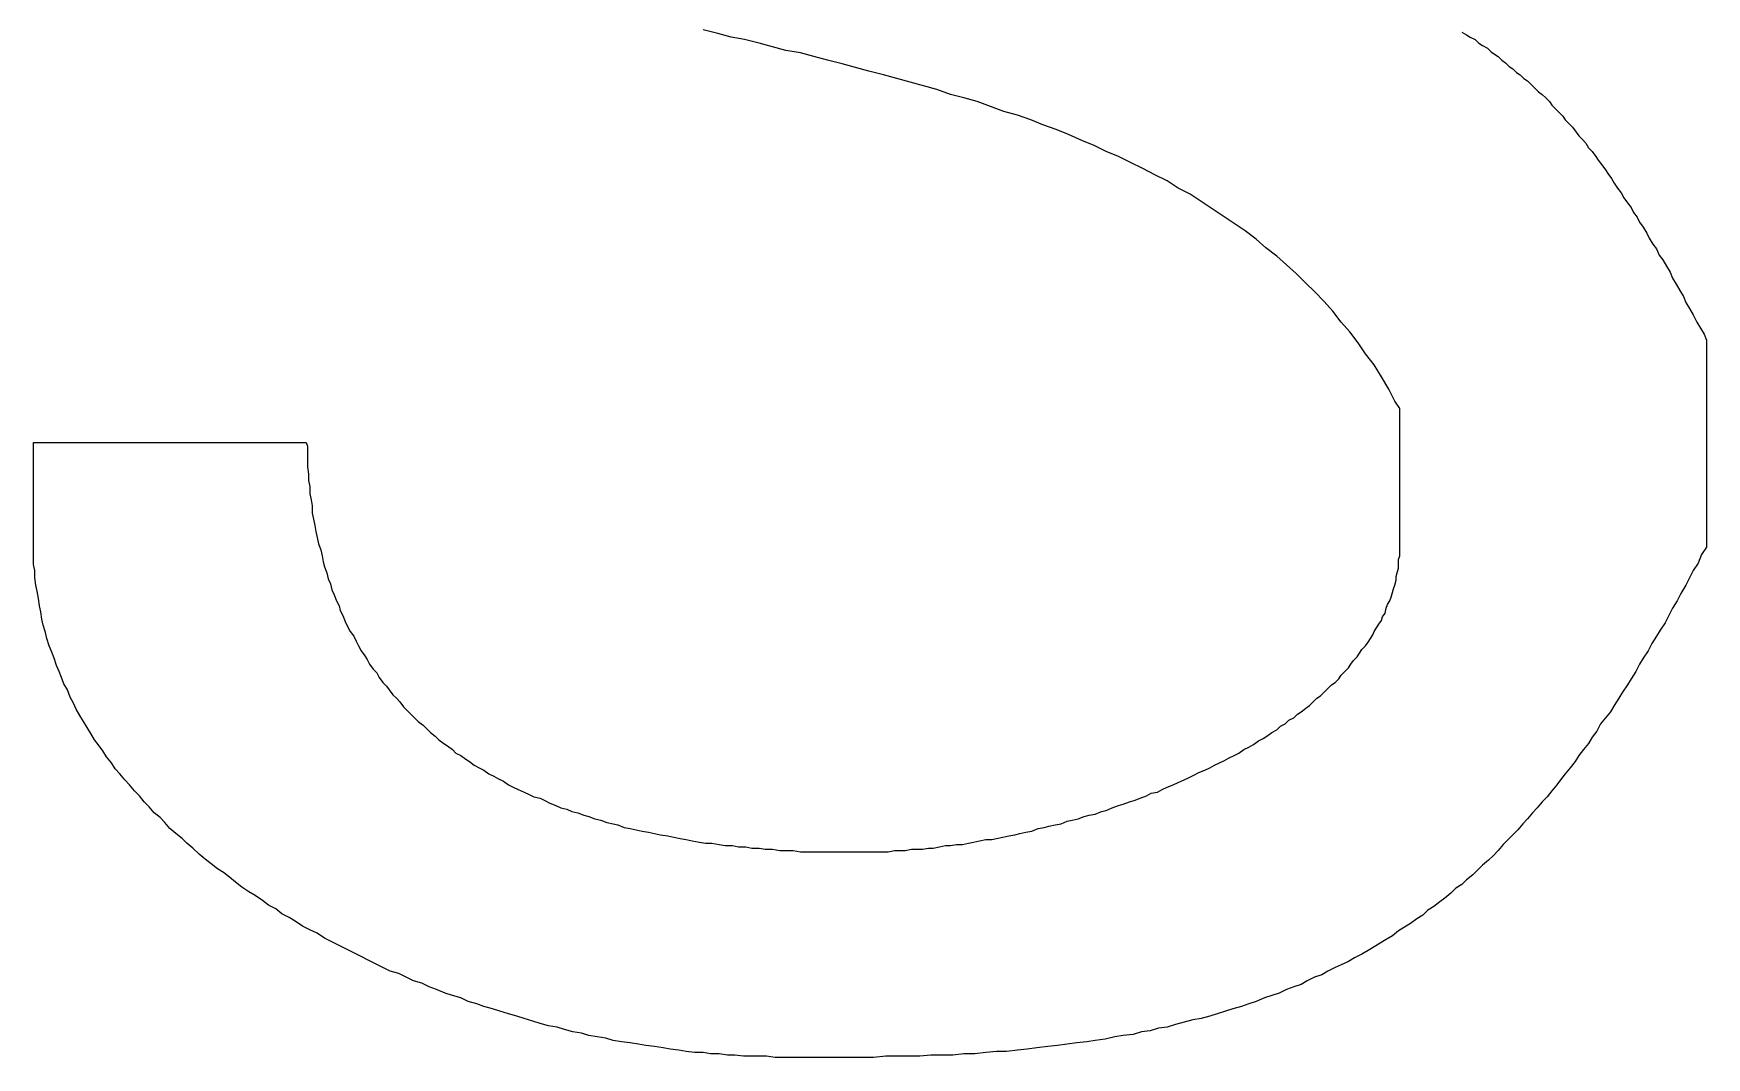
# Model space of a CAD drawing. Extents: x 3196 to 9141, y -1880 to 2325.
# Drawn here: x 8899.79 to 8906.69, y -1227.03 to -1222.81 of the extents above; entities that cross this region are included whole.
import ezdxf

# ---------------------------------------------------------------- set-up
doc = ezdxf.new("R2010")
doc.units = 0
doc.header["$MEASUREMENT"] = 0
doc.layers.add('10', color=10, linetype='CONTINUOUS')

msp = doc.modelspace()

# ---------------------------------------------------------------- linework, layer by layer
at = {"layer": '10', "linetype": 'Continuous'}
for points in [[(8902.885568, -1227.028535), (8902.875518, -1227.028535), (8902.845368, -1227.028535), (8902.810218, -1227.023485), (8902.780118, -1227.023485), (8902.744968, -1227.023485), (8902.714818, -1227.023485), (8902.679668, -1227.018485), (8902.649518, -1227.018485), (8902.614368, -1227.013485), (8902.579218, -1227.013485), (8902.549068, -1227.008435), (8902.513918, -1227.008435), (8902.478768, -1227.003435), (8902.448668, -1226.998385), (8902.413518, -1226.993385), (8902.383368, -1226.988335), (8902.348218, -1226.983335), (8902.313068, -1226.978335), (8902.282918, -1226.973285), (8902.247768, -1226.968285), (8902.212618, -1226.963235), (8902.177468, -1226.958235), (8902.147318, -1226.948185), (8902.112168, -1226.943135), (8902.077018, -1226.938135), (8902.046868, -1226.928085), (8902.011718, -1226.923085), (8901.976568, -1226.913035), (8901.946468, -1226.902985), (8901.911318, -1226.897935), (8901.876118, -1226.887935), (8901.846018, -1226.877885), (8901.810868, -1226.867835), (8901.780718, -1226.857785), (8901.745568, -1226.847735), (8901.710418, -1226.837685), (8901.680268, -1226.827635), (8901.645118, -1226.817585), (8901.615018, -1226.807585), (8901.579818, -1226.797535), (8901.549718, -1226.782435), (8901.514568, -1226.772385), (8901.484418, -1226.762385), (8901.449268, -1226.747285), (8901.419118, -1226.737235), (8901.389018, -1226.722185), (8901.353868, -1226.712135), (8901.323718, -1226.697085), (8901.293568, -1226.682035), (8901.258418, -1226.671985), (8901.228318, -1226.656885), (8901.198168, -1226.641835), (8901.168018, -1226.626785), (8901.137918, -1226.611685), (8901.107768, -1226.596635), (8901.077618, -1226.581585), (8901.047518, -1226.566485), (8901.017368, -1226.551435), (8900.987268, -1226.536385), (8900.957118, -1226.516285), (8900.926968, -1226.501235), (8900.896868, -1226.486135), (8900.866718, -1226.466085), (8900.841618, -1226.450985), (8900.811468, -1226.435935), (8900.786368, -1226.415835), (8900.756218, -1226.400785), (8900.731118, -1226.380685), (8900.700968, -1226.360585), (8900.675868, -1226.345535), (8900.645768, -1226.325435), (8900.620618, -1226.305385), (8900.595518, -1226.285285), (8900.570418, -1226.265185), (8900.545318, -1226.250135), (8900.520218, -1226.230035), (8900.495068, -1226.209935), (8900.469968, -1226.189835), (8900.444868, -1226.164735), (8900.419768, -1226.144635), (8900.399668, -1226.124585), (8900.374568, -1226.104485), (8900.349468, -1226.084385), (8900.329368, -1226.059285), (8900.309268, -1226.039185), (8900.284168, -1226.019085), (8900.264068, -1225.993985), (8900.243968, -1225.973935), (8900.223918, -1225.948785), (8900.203818, -1225.928735), (8900.183718, -1225.903585), (8900.163618, -1225.883535), (8900.143568, -1225.858385), (8900.123468, -1225.838335), (8900.108418, -1225.813185), (8900.088318, -1225.788085), (8900.073218, -1225.762985), (8900.053168, -1225.737885), (8900.038068, -1225.717785), (8900.023018, -1225.692685), (8900.007968, -1225.667585), (8899.992868, -1225.642435), (8899.977818, -1225.617335), (8899.962768, -1225.592235), (8899.952718, -1225.567135), (8899.937668, -1225.542035), (8899.927618, -1225.511885), (8899.912518, -1225.486785), (8899.902518, -1225.461685), (8899.892468, -1225.436535), (8899.882418, -1225.411435), (8899.872368, -1225.381335), (8899.862318, -1225.356185), (8899.852268, -1225.331085), (8899.842218, -1225.300985), (8899.837218, -1225.275835), (8899.827168, -1225.245735), (8899.822118, -1225.220635), (8899.817118, -1225.190485), (8899.812118, -1225.165385), (8899.807068, -1225.135235), (8899.802068, -1225.105085), (8899.797018, -1225.079985), (8899.792018, -1225.049885), (8899.792018, -1225.019735), (8899.786968, -1224.994635), (8899.786968, -1224.964485), (8899.786968, -1224.934335), (8899.786968, -1224.914285), (8899.786968, -1224.909235), (8899.786968, -1224.904235), (8899.786968, -1224.899185), (8899.786968, -1224.894185), (8899.786968, -1224.889135), (8899.786968, -1224.884135), (8899.786968, -1224.879135), (8899.786968, -1224.874085), (8899.786968, -1224.869085), (8899.786968, -1224.864035), (8899.786968, -1224.859035), (8899.786968, -1224.853985), (8899.786968, -1224.848985), (8899.786968, -1224.843985), (8899.786968, -1224.838935), (8899.786968, -1224.833935), (8899.786968, -1224.828885), (8899.786968, -1224.823885), (8899.786968, -1224.818835), (8899.786968, -1224.813835), (8899.786968, -1224.808785), (8899.786968, -1224.803785), (8899.786968, -1224.798785), (8899.786968, -1224.793735), (8899.786968, -1224.788735), (8899.786968, -1224.783685), (8899.786968, -1224.778685), (8899.786968, -1224.773635), (8899.786968, -1224.768635), (8899.786968, -1224.763585), (8899.786968, -1224.758585), (8899.786968, -1224.753585), (8899.786968, -1224.748535), (8899.786968, -1224.743535), (8899.786968, -1224.738485), (8899.786968, -1224.733485), (8899.786968, -1224.728435), (8899.786968, -1224.723435), (8899.786968, -1224.718435), (8899.786968, -1224.713385), (8899.786968, -1224.708385), (8899.786968, -1224.703335), (8899.786968, -1224.698335), (8899.786968, -1224.693285), (8899.786968, -1224.688285), (8899.786968, -1224.683235), (8899.786968, -1224.678235), (8899.786968, -1224.673235), (8899.786968, -1224.668185), (8899.786968, -1224.663185), (8899.786968, -1224.658135), (8899.786968, -1224.653135), (8899.786968, -1224.648085), (8899.786968, -1224.643085), (8899.786968, -1224.638035), (8899.786968, -1224.633035), (8899.786968, -1224.628035), (8899.786968, -1224.622985), (8899.786968, -1224.617985), (8899.786968, -1224.612935), (8899.786968, -1224.607935), (8899.786968, -1224.602885), (8899.786968, -1224.597885), (8899.786968, -1224.592885), (8899.786968, -1224.587835), (8899.786968, -1224.582835), (8899.786968, -1224.577785), (8899.786968, -1224.572785), (8899.786968, -1224.567735), (8899.786968, -1224.562735), (8899.786968, -1224.557685), (8899.786968, -1224.552685), (8899.786968, -1224.547685), (8899.786968, -1224.542635), (8899.786968, -1224.537635), (8899.786968, -1224.532585), (8899.786968, -1224.527585), (8899.786968, -1224.522535), (8899.786968, -1224.517535), (8899.786968, -1224.512485), (8899.786968, -1224.507485), (8899.786968, -1224.502485), (8899.786968, -1224.497435), (8899.786968, -1224.492435), (8899.792018, -1224.492435), (8899.797018, -1224.492435), (8899.802068, -1224.492435), (8899.807068, -1224.492435), (8899.812118, -1224.492435), (8899.817118, -1224.492435), (8899.822118, -1224.492435), (8899.827168, -1224.492435), (8899.832168, -1224.492435), (8899.837218, -1224.492435), (8899.842218, -1224.492435), (8899.852268, -1224.492435), (8899.857318, -1224.492435), (8899.862318, -1224.492435), (8899.872368, -1224.492435), (8899.877368, -1224.492435), (8899.887418, -1224.492435), (8899.892468, -1224.492435), (8899.902518, -1224.492435), (8899.912518, -1224.492435), (8899.922568, -1224.492435), (8899.927618, -1224.492435), (8899.937668, -1224.492435), (8899.947668, -1224.492435), (8899.957718, -1224.492435), (8899.967768, -1224.492435), (8899.977818, -1224.492435), (8899.987868, -1224.492435), (8899.997918, -1224.492435), (8900.007968, -1224.492435), (8900.018018, -1224.492435), (8900.033068, -1224.492435), (8900.043118, -1224.492435), (8900.053168, -1224.492435), (8900.063218, -1224.492435), (8900.078268, -1224.492435), (8900.088318, -1224.492435), (8900.098368, -1224.492435), (8900.113418, -1224.492435), (8900.123468, -1224.492435), (8900.138518, -1224.492435), (8900.148568, -1224.492435), (8900.163618, -1224.492435), (8900.173668, -1224.492435), (8900.188768, -1224.492435), (8900.198768, -1224.492435), (8900.213868, -1224.492435), (8900.223918, -1224.492435), (8900.238968, -1224.492435), (8900.249018, -1224.492435), (8900.264068, -1224.492435), (8900.279168, -1224.492435), (8900.289168, -1224.492435), (8900.304268, -1224.492435), (8900.319318, -1224.492435), (8900.329368, -1224.492435), (8900.344418, -1224.492435), (8900.354468, -1224.492435), (8900.369518, -1224.492435), (8900.384618, -1224.492435), (8900.394668, -1224.492435), (8900.409718, -1224.492435), (8900.424768, -1224.492435), (8900.434818, -1224.492435), (8900.449868, -1224.492435), (8900.459918, -1224.492435), (8900.475018, -1224.492435), (8900.485068, -1224.492435), (8900.500118, -1224.492435), (8900.515168, -1224.492435), (8900.525218, -1224.492435), (8900.540268, -1224.492435), (8900.550318, -1224.492435), (8900.565418, -1224.492435), (8900.575418, -1224.492435), (8900.585468, -1224.492435), (8900.600568, -1224.492435), (8900.610618, -1224.492435), (8900.625668, -1224.492435), (8900.635718, -1224.492435), (8900.645768, -1224.492435), (8900.655818, -1224.492435), (8900.670868, -1224.492435), (8900.680918, -1224.492435), (8900.690968, -1224.492435), (8900.700968, -1224.492435), (8900.711018, -1224.492435), (8900.721068, -1224.492435), (8900.731118, -1224.492435), (8900.741168, -1224.492435), (8900.751218, -1224.492435), (8900.761268, -1224.492435), (8900.771318, -1224.492435), (8900.781368, -1224.492435), (8900.786368, -1224.492435), (8900.796418, -1224.492435), (8900.806468, -1224.492435), (8900.811468, -1224.492435), (8900.821518, -1224.492435), (8900.831568, -1224.492435), (8900.836568, -1224.492435), (8900.841618, -1224.492435), (8900.851668, -1224.492435), (8900.856668, -1224.492435), (8900.861718, -1224.492435), (8900.866718, -1224.492435), (8900.871718, -1224.492435), (8900.876768, -1224.492435), (8900.881768, -1224.492435), (8900.886818, -1224.492435), (8900.891818, -1224.492435), (8900.896868, -1224.492435), (8900.901868, -1224.492435), (8900.906918, -1224.492435), (8900.911918, -1224.492435), (8900.916918, -1224.507485), (8900.916918, -1224.537635), (8900.916918, -1224.562735), (8900.916918, -1224.592885), (8900.921968, -1224.622985), (8900.921968, -1224.648085), (8900.926968, -1224.673235), (8900.926968, -1224.703335), (8900.932018, -1224.728435), (8900.937018, -1224.753585), (8900.937018, -1224.783685), (8900.942068, -1224.808785), (8900.947068, -1224.833935), (8900.952068, -1224.859035), (8900.957118, -1224.884135), (8900.962118, -1224.909235), (8900.972168, -1224.934335), (8900.977218, -1224.959485), (8900.982218, -1224.984585), (8900.987268, -1225.004685), (8900.997268, -1225.029785), (8901.002318, -1225.054885), (8901.012368, -1225.074985), (8901.017368, -1225.100085), (8901.027418, -1225.120185), (8901.037468, -1225.145285), (8901.047518, -1225.165385), (8901.052518, -1225.185435), (8901.062568, -1225.205535), (8901.072618, -1225.230635), (8901.082668, -1225.250735), (8901.092718, -1225.270835), (8901.107768, -1225.290935), (8901.117818, -1225.310985), (8901.127868, -1225.331085), (8901.137918, -1225.351185), (8901.152968, -1225.371285), (8901.163018, -1225.386335), (8901.173068, -1225.406435), (8901.188118, -1225.426535), (8901.203168, -1225.441585), (8901.213218, -1225.461685), (8901.228318, -1225.481735), (8901.243368, -1225.496835), (8901.253418, -1225.511885), (8901.268468, -1225.531985), (8901.283568, -1225.547035), (8901.298618, -1225.562085), (8901.313668, -1225.582185), (8901.328718, -1225.597285), (8901.343818, -1225.612335), (8901.358868, -1225.627385), (8901.373918, -1225.642435), (8901.394018, -1225.657535), (8901.409118, -1225.672585), (8901.424168, -1225.687635), (8901.444268, -1225.702735), (8901.459318, -1225.717785), (8901.479418, -1225.732835), (8901.494468, -1225.742885), (8901.514568, -1225.757985), (8901.529618, -1225.773035), (8901.549718, -1225.783085), (8901.569818, -1225.798135), (8901.584868, -1225.808185), (8901.604968, -1225.823235), (8901.625018, -1225.833285), (8901.645118, -1225.843335), (8901.665218, -1225.858385), (8901.685318, -1225.868435), (8901.705368, -1225.878485), (8901.725468, -1225.888535), (8901.745568, -1225.903585), (8901.765668, -1225.913635), (8901.785768, -1225.923685), (8901.810868, -1225.933735), (8901.830918, -1225.943785), (8901.851018, -1225.953835), (8901.876118, -1225.958835), (8901.896218, -1225.968885), (8901.916318, -1225.978935), (8901.941418, -1225.988985), (8901.961518, -1225.999035), (8901.986618, -1226.004035), (8902.006718, -1226.014085), (8902.031818, -1226.019085), (8902.056918, -1226.029135), (8902.077018, -1226.034185), (8902.102118, -1226.044235), (8902.127218, -1226.049235), (8902.152368, -1226.059285), (8902.177468, -1226.064285), (8902.197568, -1226.069335), (8902.222668, -1226.079385), (8902.247768, -1226.084385), (8902.272868, -1226.089435), (8902.297968, -1226.094435), (8902.323118, -1226.099485), (8902.348218, -1226.104485), (8902.373318, -1226.109485), (8902.403468, -1226.114535), (8902.428568, -1226.119535), (8902.453668, -1226.124585), (8902.478768, -1226.129585), (8902.503868, -1226.134635), (8902.534018, -1226.139635), (8902.559118, -1226.144635), (8902.584218, -1226.144635), (8902.614368, -1226.149685), (8902.639468, -1226.154685), (8902.669618, -1226.154685), (8902.694718, -1226.159735), (8902.724868, -1226.159735), (8902.749968, -1226.164735), (8902.780118, -1226.164735), (8902.805218, -1226.169785), (8902.835318, -1226.169785), (8902.865468, -1226.174785), (8902.890568, -1226.174785), (8902.920718, -1226.174785), (8902.950868, -1226.179835), (8902.975968, -1226.179835), (8903.006068, -1226.179835), (8903.036218, -1226.179835), (8903.066368, -1226.179835), (8903.096468, -1226.179835), (8903.121618, -1226.179835), (8903.151718, -1226.179835), (8903.176818, -1226.179835), (8903.201968, -1226.179835), (8903.222018, -1226.179835), (8903.247168, -1226.179835), (8903.267218, -1226.179835), (8903.292368, -1226.179835), (8903.312418, -1226.179835), (8903.337518, -1226.174785), (8903.357618, -1226.174785), (8903.382718, -1226.174785), (8903.407868, -1226.169785), (8903.427918, -1226.169785), (8903.453068, -1226.169785), (8903.478168, -1226.164735), (8903.498268, -1226.164735), (8903.523368, -1226.159735), (8903.548468, -1226.154685), (8903.568568, -1226.154685), (8903.593668, -1226.149685), (8903.618768, -1226.149685), (8903.643868, -1226.144635), (8903.663968, -1226.139635), (8903.689068, -1226.134635), (8903.714168, -1226.129585), (8903.739318, -1226.129585), (8903.759368, -1226.124585), (8903.784518, -1226.119535), (8903.809618, -1226.114535), (8903.834718, -1226.109485), (8903.854818, -1226.104485), (8903.879918, -1226.099485), (8903.905018, -1226.094435), (8903.930118, -1226.084385), (8903.955268, -1226.079385), (8903.975318, -1226.074335), (8904.000468, -1226.069335), (8904.025568, -1226.064285), (8904.050668, -1226.054285), (8904.070768, -1226.049235), (8904.095868, -1226.044235), (8904.120968, -1226.034185), (8904.141068, -1226.029135), (8904.166168, -1226.024135), (8904.191268, -1226.014085), (8904.211368, -1226.009085), (8904.236468, -1225.999035), (8904.261568, -1225.988985), (8904.281668, -1225.983935), (8904.306768, -1225.973935), (8904.326868, -1225.968885), (8904.351968, -1225.958835), (8904.377118, -1225.948785), (8904.397168, -1225.938735), (8904.422318, -1225.933735), (8904.442368, -1225.923685), (8904.462468, -1225.913635), (8904.487568, -1225.903585), (8904.507668, -1225.893535), (8904.532768, -1225.883535), (8904.552868, -1225.873485), (8904.572968, -1225.863435), (8904.593018, -1225.853385), (8904.618168, -1225.843335), (8904.638218, -1225.833285), (8904.658318, -1225.823235), (8904.678418, -1225.813185), (8904.698518, -1225.803185), (8904.718568, -1225.793135), (8904.738668, -1225.783085), (8904.758768, -1225.773035), (8904.778868, -1225.757985), (8904.798968, -1225.747935), (8904.819018, -1225.737885), (8904.839118, -1225.722835), (8904.859218, -1225.712785), (8904.874268, -1225.702735), (8904.894368, -1225.687635), (8904.914468, -1225.677635), (8904.929518, -1225.662535), (8904.949618, -1225.652485), (8904.964668, -1225.637435), (8904.984768, -1225.627385), (8904.999818, -1225.612335), (8905.014868, -1225.602285), (8905.034968, -1225.587235), (8905.050068, -1225.577185), (8905.065118, -1225.562085), (8905.080168, -1225.547035), (8905.095218, -1225.536985), (8905.110318, -1225.521935), (8905.125368, -1225.506885), (8905.140418, -1225.491785), (8905.155518, -1225.481735), (8905.170568, -1225.466685), (8905.180618, -1225.451635), (8905.195668, -1225.436535), (8905.210768, -1225.421485), (8905.220768, -1225.406435), (8905.230818, -1225.391335), (8905.245918, -1225.376285), (8905.255968, -1225.361235), (8905.265968, -1225.346185), (8905.281068, -1225.331085), (8905.291118, -1225.316035), (8905.301168, -1225.300985), (8905.311168, -1225.285885), (8905.316218, -1225.270835), (8905.326268, -1225.255785), (8905.336318, -1225.240685), (8905.346318, -1225.225635), (8905.351368, -1225.210585), (8905.361418, -1225.195485), (8905.366418, -1225.175435), (8905.371468, -1225.160335), (8905.381518, -1225.145285), (8905.386518, -1225.130235), (8905.391518, -1225.110135), (8905.396568, -1225.095085), (8905.401568, -1225.079985), (8905.406618, -1225.059885), (8905.406618, -1225.044835), (8905.411618, -1225.029785), (8905.416668, -1225.009685), (8905.416668, -1224.994635), (8905.416668, -1224.974535), (8905.421668, -1224.959485), (8905.421668, -1224.939385), (8905.421668, -1224.924335), (8905.421668, -1224.914285), (8905.421668, -1224.909235), (8905.421668, -1224.904235), (8905.421668, -1224.899185), (8905.421668, -1224.894185), (8905.421668, -1224.889135), (8905.421668, -1224.884135), (8905.421668, -1224.879135), (8905.421668, -1224.874085), (8905.421668, -1224.869085), (8905.421668, -1224.864035), (8905.421668, -1224.859035), (8905.421668, -1224.853985), (8905.421668, -1224.848985), (8905.421668, -1224.843985), (8905.421668, -1224.838935), (8905.421668, -1224.833935), (8905.421668, -1224.828885), (8905.421668, -1224.823885), (8905.421668, -1224.818835), (8905.421668, -1224.813835), (8905.421668, -1224.808785), (8905.421668, -1224.803785), (8905.421668, -1224.798785), (8905.421668, -1224.793735), (8905.421668, -1224.788735), (8905.421668, -1224.783685), (8905.421668, -1224.778685), (8905.421668, -1224.773635), (8905.421668, -1224.768635), (8905.421668, -1224.763585), (8905.421668, -1224.758585), (8905.421668, -1224.753585), (8905.421668, -1224.748535), (8905.421668, -1224.743535), (8905.421668, -1224.738485), (8905.421668, -1224.733485), (8905.421668, -1224.728435), (8905.421668, -1224.723435), (8905.421668, -1224.718435), (8905.421668, -1224.713385), (8905.421668, -1224.708385), (8905.421668, -1224.703335), (8905.421668, -1224.698335), (8905.421668, -1224.693285), (8905.421668, -1224.688285), (8905.421668, -1224.683235), (8905.421668, -1224.678235), (8905.421668, -1224.673235), (8905.421668, -1224.668185), (8905.421668, -1224.663185), (8905.421668, -1224.658135), (8905.421668, -1224.653135), (8905.421668, -1224.648085), (8905.421668, -1224.643085), (8905.421668, -1224.638035), (8905.421668, -1224.633035), (8905.421668, -1224.628035), (8905.421668, -1224.622985), (8905.421668, -1224.617985), (8905.421668, -1224.612935), (8905.421668, -1224.607935), (8905.421668, -1224.602885), (8905.421668, -1224.597885), (8905.421668, -1224.592885), (8905.421668, -1224.587835), (8905.421668, -1224.582835), (8905.421668, -1224.577785), (8905.421668, -1224.572785), (8905.421668, -1224.567735), (8905.421668, -1224.562735), (8905.421668, -1224.557685), (8905.421668, -1224.552685), (8905.421668, -1224.547685), (8905.421668, -1224.542635), (8905.421668, -1224.537635), (8905.421668, -1224.532585), (8905.421668, -1224.527585), (8905.421668, -1224.522535), (8905.421668, -1224.517535), (8905.421668, -1224.512485), (8905.421668, -1224.507485), (8905.421668, -1224.502485), (8905.421668, -1224.497435), (8905.421668, -1224.492435), (8905.421668, -1224.487385), (8905.421668, -1224.482385), (8905.421668, -1224.477335), (8905.421668, -1224.472335), (8905.421668, -1224.467335), (8905.421668, -1224.462285), (8905.421668, -1224.457285), (8905.421668, -1224.452235), (8905.421668, -1224.447235), (8905.421668, -1224.442185), (8905.421668, -1224.437185), (8905.421668, -1224.432135), (8905.421668, -1224.427135), (8905.421668, -1224.422135), (8905.421668, -1224.417085), (8905.421668, -1224.412085), (8905.421668, -1224.407035), (8905.421668, -1224.402035), (8905.421668, -1224.396985), (8905.421668, -1224.391985), (8905.421668, -1224.386935), (8905.421668, -1224.381935), (8905.421668, -1224.376935), (8905.421668, -1224.371885), (8905.421668, -1224.366885), (8905.421668, -1224.361835), (8905.421668, -1224.356835), (8905.421668, -1224.351785), (8905.401568, -1224.321685), (8905.376468, -1224.271435), (8905.346318, -1224.221235), (8905.316218, -1224.171035), (8905.281068, -1224.125835), (8905.250918, -1224.080635), (8905.215768, -1224.035435), (8905.180618, -1223.995235), (8905.145468, -1223.950035), (8905.110318, -1223.909885), (8905.070118, -1223.869685), (8905.034968, -1223.834535), (8904.994818, -1223.794385), (8904.954618, -1223.759185), (8904.914468, -1223.724035), (8904.869268, -1223.688885), (8904.829068, -1223.653735), (8904.783868, -1223.618585), (8904.738668, -1223.588485), (8904.693468, -1223.558335), (8904.648268, -1223.528185), (8904.603068, -1223.498085), (8904.557868, -1223.467935), (8904.507668, -1223.442835), (8904.462468, -1223.412685), (8904.412268, -1223.387585), (8904.362018, -1223.362485), (8904.311818, -1223.337385), (8904.261568, -1223.312235), (8904.211368, -1223.292185), (8904.161168, -1223.267035), (8904.110918, -1223.246985), (8904.055668, -1223.221835), (8904.005468, -1223.201785), (8903.950218, -1223.181685), (8903.900018, -1223.161585), (8903.844768, -1223.141485), (8903.789518, -1223.126435), (8903.734268, -1223.106335), (8903.679018, -1223.086285), (8903.623818, -1223.071185), (8903.568568, -1223.056135), (8903.513318, -1223.036035), (8903.458068, -1223.020985), (8903.402818, -1223.005885), (8903.347568, -1222.990835), (8903.292368, -1222.975785), (8903.232068, -1222.960735), (8903.176818, -1222.945635), (8903.121618, -1222.930585), (8903.061318, -1222.915535), (8903.006068, -1222.900435), (8902.950868, -1222.885385), (8902.890568, -1222.875335), (8902.835318, -1222.860285), (8902.780118, -1222.845185), (8902.719818, -1222.830135), (8902.664618, -1222.820085), (8902.609368, -1222.805035), (8902.549068, -1222.789985)], [(8905.677818, -1222.799985), (8905.697868, -1222.810035), (8905.712968, -1222.820085), (8905.733018, -1222.830135), (8905.748118, -1222.845185), (8905.763168, -1222.855235), (8905.783268, -1222.865285), (8905.798318, -1222.880335), (8905.813368, -1222.890385), (8905.828468, -1222.900435), (8905.843518, -1222.915535), (8905.858568, -1222.925535), (8905.873668, -1222.940635), (8905.888718, -1222.950685), (8905.903768, -1222.965735), (8905.918868, -1222.975785), (8905.933918, -1222.990835), (8905.948968, -1223.000885), (8905.964068, -1223.015935), (8905.979118, -1223.031035), (8905.994168, -1223.046085), (8906.009268, -1223.056135), (8906.024318, -1223.071185), (8906.039368, -1223.086285), (8906.049418, -1223.101335), (8906.064468, -1223.116385), (8906.079568, -1223.131435), (8906.094618, -1223.146535), (8906.104668, -1223.161585), (8906.119718, -1223.176635), (8906.134818, -1223.191735), (8906.149868, -1223.211835), (8906.159918, -1223.226885), (8906.174968, -1223.241935), (8906.190018, -1223.256985), (8906.200068, -1223.277085), (8906.215168, -1223.292185), (8906.230218, -1223.312235), (8906.240268, -1223.327335), (8906.255318, -1223.347385), (8906.270368, -1223.367485), (8906.280418, -1223.382535), (8906.295518, -1223.402635), (8906.305568, -1223.422735), (8906.320618, -1223.442835), (8906.335668, -1223.462935), (8906.345718, -1223.482985), (8906.360768, -1223.503085), (8906.375868, -1223.523185), (8906.385918, -1223.543285), (8906.400968, -1223.563335), (8906.411018, -1223.583435), (8906.426068, -1223.603535), (8906.441118, -1223.628635), (8906.451168, -1223.648735), (8906.466268, -1223.673835), (8906.481318, -1223.693935), (8906.491368, -1223.719035), (8906.506418, -1223.739135), (8906.521468, -1223.764235), (8906.536568, -1223.789335), (8906.546618, -1223.814435), (8906.561668, -1223.839585), (8906.576718, -1223.864685), (8906.591818, -1223.889785), (8906.601818, -1223.914885), (8906.616918, -1223.939985), (8906.631968, -1223.965135), (8906.647018, -1223.995235), (8906.662118, -1224.020335), (8906.677168, -1224.045485), (8906.687218, -1224.070585), (8906.687218, -1224.075585), (8906.687218, -1224.080635), (8906.687218, -1224.085635), (8906.687218, -1224.090685), (8906.687218, -1224.095685), (8906.687218, -1224.100685), (8906.687218, -1224.105735), (8906.687218, -1224.110735), (8906.687218, -1224.115785), (8906.687218, -1224.120785), (8906.687218, -1224.125835), (8906.687218, -1224.130835), (8906.687218, -1224.135835), (8906.687218, -1224.140885), (8906.687218, -1224.145885), (8906.687218, -1224.150935), (8906.687218, -1224.155935), (8906.687218, -1224.160985), (8906.687218, -1224.165985), (8906.687218, -1224.171035), (8906.687218, -1224.176035), (8906.687218, -1224.181035), (8906.687218, -1224.186085), (8906.687218, -1224.191085), (8906.687218, -1224.196135), (8906.687218, -1224.201135), (8906.687218, -1224.206185), (8906.687218, -1224.211185), (8906.687218, -1224.216235), (8906.687218, -1224.221235), (8906.687218, -1224.226235), (8906.687218, -1224.231285), (8906.687218, -1224.236285), (8906.687218, -1224.241335), (8906.687218, -1224.246335), (8906.687218, -1224.251385), (8906.687218, -1224.256385), (8906.687218, -1224.261385), (8906.687218, -1224.266435), (8906.687218, -1224.271435), (8906.687218, -1224.276485), (8906.687218, -1224.281485), (8906.687218, -1224.286535), (8906.687218, -1224.291535), (8906.687218, -1224.296585), (8906.687218, -1224.301585), (8906.687218, -1224.306585), (8906.687218, -1224.311635), (8906.687218, -1224.316635), (8906.687218, -1224.321685), (8906.687218, -1224.326685), (8906.687218, -1224.331735), (8906.687218, -1224.336735), (8906.687218, -1224.341785), (8906.687218, -1224.346785), (8906.687218, -1224.351785), (8906.687218, -1224.356835), (8906.687218, -1224.361835), (8906.687218, -1224.366885), (8906.687218, -1224.371885), (8906.687218, -1224.376935), (8906.687218, -1224.381935), (8906.687218, -1224.386935), (8906.687218, -1224.391985), (8906.687218, -1224.396985), (8906.687218, -1224.402035), (8906.687218, -1224.407035), (8906.687218, -1224.412085), (8906.687218, -1224.417085), (8906.687218, -1224.422135), (8906.687218, -1224.427135), (8906.687218, -1224.432135), (8906.687218, -1224.437185), (8906.687218, -1224.442185), (8906.687218, -1224.447235), (8906.687218, -1224.452235), (8906.687218, -1224.457285), (8906.687218, -1224.462285), (8906.687218, -1224.467335), (8906.687218, -1224.472335), (8906.687218, -1224.477335), (8906.687218, -1224.482385), (8906.687218, -1224.487385), (8906.687218, -1224.492435), (8906.687218, -1224.497435), (8906.687218, -1224.502485), (8906.687218, -1224.507485), (8906.687218, -1224.512485), (8906.687218, -1224.517535), (8906.687218, -1224.522535), (8906.687218, -1224.527585), (8906.687218, -1224.532585), (8906.687218, -1224.537635), (8906.687218, -1224.542635), (8906.687218, -1224.547685), (8906.687218, -1224.552685), (8906.687218, -1224.557685), (8906.687218, -1224.562735), (8906.687218, -1224.567735), (8906.687218, -1224.572785), (8906.687218, -1224.577785), (8906.687218, -1224.582835), (8906.687218, -1224.587835), (8906.687218, -1224.592885), (8906.687218, -1224.597885), (8906.687218, -1224.602885), (8906.687218, -1224.607935), (8906.687218, -1224.612935), (8906.687218, -1224.617985), (8906.687218, -1224.622985), (8906.687218, -1224.628035), (8906.687218, -1224.633035), (8906.687218, -1224.638035), (8906.687218, -1224.643085), (8906.687218, -1224.648085), (8906.687218, -1224.653135), (8906.687218, -1224.658135), (8906.687218, -1224.663185), (8906.687218, -1224.668185), (8906.687218, -1224.673235), (8906.687218, -1224.678235), (8906.687218, -1224.683235), (8906.687218, -1224.688285), (8906.687218, -1224.693285), (8906.687218, -1224.698335), (8906.687218, -1224.703335), (8906.687218, -1224.708385), (8906.687218, -1224.713385), (8906.687218, -1224.718435), (8906.687218, -1224.723435), (8906.687218, -1224.728435), (8906.687218, -1224.733485), (8906.687218, -1224.738485), (8906.687218, -1224.743535), (8906.687218, -1224.748535), (8906.687218, -1224.753585), (8906.687218, -1224.758585), (8906.687218, -1224.763585), (8906.687218, -1224.768635), (8906.687218, -1224.773635), (8906.687218, -1224.778685), (8906.687218, -1224.783685), (8906.687218, -1224.788735), (8906.687218, -1224.793735), (8906.687218, -1224.798785), (8906.687218, -1224.803785), (8906.687218, -1224.808785), (8906.687218, -1224.813835), (8906.687218, -1224.818835), (8906.687218, -1224.823885), (8906.687218, -1224.828885), (8906.687218, -1224.833935), (8906.687218, -1224.838935), (8906.687218, -1224.843985), (8906.687218, -1224.848985), (8906.687218, -1224.853985), (8906.687218, -1224.859035), (8906.687218, -1224.864035), (8906.687218, -1224.869085), (8906.687218, -1224.874085), (8906.687218, -1224.879135), (8906.687218, -1224.884135), (8906.687218, -1224.889135), (8906.687218, -1224.894185), (8906.687218, -1224.899185), (8906.687218, -1224.904235), (8906.687218, -1224.909235), (8906.687218, -1224.914285), (8906.687218, -1224.924335), (8906.667118, -1224.954435), (8906.652068, -1224.989585), (8906.631968, -1225.019735), (8906.616918, -1225.049885), (8906.601818, -1225.079985), (8906.581768, -1225.115135), (8906.566668, -1225.145285), (8906.546618, -1225.175435), (8906.531518, -1225.205535), (8906.516468, -1225.235685), (8906.496368, -1225.265785), (8906.481318, -1225.290935), (8906.461218, -1225.321035), (8906.446168, -1225.351185), (8906.426068, -1225.381335), (8906.411018, -1225.406435), (8906.395918, -1225.436535), (8906.375868, -1225.466685), (8906.360768, -1225.491785), (8906.340718, -1225.521935), (8906.325618, -1225.547035), (8906.305568, -1225.577185), (8906.290468, -1225.602285), (8906.270368, -1225.627385), (8906.250318, -1225.652485), (8906.235218, -1225.682635), (8906.215168, -1225.707735), (8906.200068, -1225.732835), (8906.180018, -1225.757985), (8906.159918, -1225.783085), (8906.144818, -1225.808185), (8906.124768, -1225.833285), (8906.104668, -1225.858385), (8906.084568, -1225.883535), (8906.069518, -1225.903585), (8906.049418, -1225.928735), (8906.029318, -1225.953835), (8906.009268, -1225.973935), (8905.989168, -1225.999035), (8905.969068, -1226.019085), (8905.948968, -1226.044235), (8905.928918, -1226.064285), (8905.908818, -1226.089435), (8905.888718, -1226.109485), (8905.868618, -1226.129585), (8905.848518, -1226.149685), (8905.828468, -1226.174785), (8905.808368, -1226.194885), (8905.788268, -1226.214985), (8905.763168, -1226.235035), (8905.743068, -1226.255135), (8905.722968, -1226.275235), (8905.697868, -1226.295335), (8905.677818, -1226.315385), (8905.652668, -1226.330485), (8905.632618, -1226.350585), (8905.607468, -1226.370635), (8905.587418, -1226.385735), (8905.562268, -1226.405785), (8905.537168, -1226.420885), (8905.517068, -1226.440935), (8905.491968, -1226.456035), (8905.466868, -1226.476135), (8905.441768, -1226.491185), (8905.416668, -1226.506235), (8905.391518, -1226.526335), (8905.366418, -1226.541385), (8905.341318, -1226.556485), (8905.316218, -1226.571535), (8905.291118, -1226.586585), (8905.265968, -1226.601685), (8905.235868, -1226.616735), (8905.210768, -1226.631785), (8905.180618, -1226.646835), (8905.155518, -1226.656885), (8905.125368, -1226.671985), (8905.100268, -1226.687035), (8905.070118, -1226.697085), (8905.040018, -1226.712135), (8905.014868, -1226.727235), (8904.984768, -1226.737235), (8904.954618, -1226.747285), (8904.924518, -1226.762385), (8904.894368, -1226.772385), (8904.864218, -1226.782435), (8904.829068, -1226.797535), (8904.798968, -1226.807585), (8904.768818, -1226.817585), (8904.733668, -1226.827635), (8904.703518, -1226.837685), (8904.668368, -1226.847735), (8904.638218, -1226.857785), (8904.603068, -1226.867835), (8904.567918, -1226.872835), (8904.532768, -1226.882885), (8904.497618, -1226.892935), (8904.462468, -1226.902985), (8904.427318, -1226.907985), (8904.392168, -1226.918035), (8904.357018, -1226.923085), (8904.321868, -1226.933135), (8904.281668, -1226.938135), (8904.246518, -1226.943135), (8904.206368, -1226.953185), (8904.166168, -1226.958235), (8904.131018, -1226.963235), (8904.090818, -1226.968285), (8904.050668, -1226.973285), (8904.010468, -1226.978335), (8903.970318, -1226.983335), (8903.925118, -1226.988335), (8903.884918, -1226.993385), (8903.844768, -1226.998385), (8903.799568, -1227.003435), (8903.759368, -1227.003435), (8903.714168, -1227.008435), (8903.669018, -1227.013485), (8903.623818, -1227.013485), (8903.578618, -1227.018485), (8903.533418, -1227.018485), (8903.488218, -1227.018485), (8903.443018, -1227.023485), (8903.397818, -1227.023485), (8903.347568, -1227.023485), (8903.302368, -1227.023485), (8903.252168, -1227.028535), (8903.201968, -1227.028535), (8903.166818, -1227.028535), (8903.161768, -1227.028535), (8903.156768, -1227.028535), (8903.151718, -1227.028535), (8903.146718, -1227.028535), (8903.141668, -1227.028535), (8903.136668, -1227.028535), (8903.131618, -1227.028535), (8903.126618, -1227.028535), (8903.121618, -1227.028535), (8903.116568, -1227.028535), (8903.111568, -1227.028535), (8903.106518, -1227.028535), (8903.101518, -1227.028535), (8903.096468, -1227.028535), (8903.091468, -1227.028535), (8903.086418, -1227.028535), (8903.081418, -1227.028535), (8903.076418, -1227.028535), (8903.071368, -1227.028535), (8903.066368, -1227.028535), (8903.061318, -1227.028535), (8903.056318, -1227.028535), (8903.051268, -1227.028535), (8903.046268, -1227.028535), (8903.041268, -1227.028535), (8903.036218, -1227.028535), (8903.031218, -1227.028535), (8903.026168, -1227.028535), (8903.021168, -1227.028535), (8903.016118, -1227.028535), (8903.011118, -1227.028535), (8903.006068, -1227.028535), (8903.001068, -1227.028535), (8902.996068, -1227.028535), (8902.991018, -1227.028535), (8902.986018, -1227.028535), (8902.980968, -1227.028535), (8902.975968, -1227.028535), (8902.970918, -1227.028535), (8902.965918, -1227.028535), (8902.960868, -1227.028535), (8902.955868, -1227.028535), (8902.950868, -1227.028535), (8902.945818, -1227.028535), (8902.940818, -1227.028535), (8902.935768, -1227.028535), (8902.930768, -1227.028535), (8902.925718, -1227.028535), (8902.920718, -1227.028535), (8902.915718, -1227.028535), (8902.910668, -1227.028535), (8902.905668, -1227.028535), (8902.900618, -1227.028535), (8902.895618, -1227.028535), (8902.890568, -1227.028535), (8902.885568, -1227.028535)]]:
    msp.add_lwpolyline(points, dxfattribs=at)

doc.saveas('drawing.dxf')
